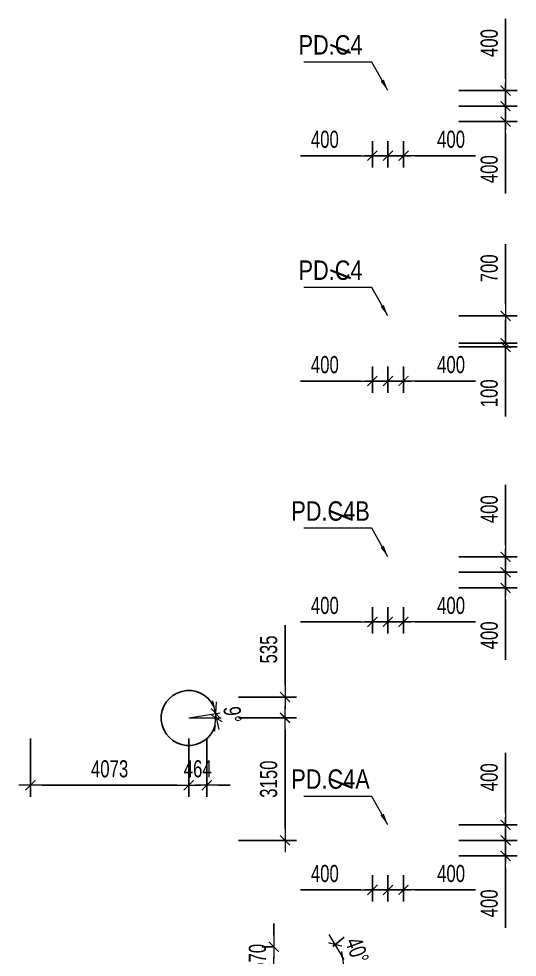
# Model space of a CAD drawing. Header units: millimetres. Extents: x -259680 to 286077, y 2206 to 90611.
# Drawn here: x -300 to 12527, y 22491 to 46649 of the extents above; entities that cross this region are included whole.
import ezdxf
from ezdxf.enums import TextEntityAlignment as Align

# ---------------------------------------------------------------- set-up
doc = ezdxf.new("R2010")
doc.units = ezdxf.units.MM
doc.layers.get('Defpoints').update_dxf_attribs({"color": 151, "lineweight": 9})
for name, color, linetype, lineweight in [('$0$C1', 20, 'Continuous', 35), ('$1$NDC_S_ANNO', 7, 'Continuous', 20), ('$1$NDC_S_DIM', 1, 'Continuous', 15), ('NDC_S_DIM', 1, 'Continuous', 15)]:
    doc.layers.add(name, color=color, linetype=linetype, lineweight=lineweight)
doc.styles.add('$1$NDC_DIM', font='', dxfattribs={"width": 0.75})
doc.styles.add('$2$ARIAL', font='arial.ttf', dxfattribs={"width": 0.8})
doc.styles.add('NDC_DIM', font='', dxfattribs={"width": 0.75})
doc.styles.get('$1$NDC_DIM').set_extended_font_data('Dotum')
doc.styles.get('NDC_DIM').set_extended_font_data('Dotum')
doc.dimstyles.new('$0$NDC_dim_150', dxfattribs={"dimscale": 150, "dimtxt": 2.2, "dimasz": 1.5, "dimexe": 1.5, "dimexo": 2.5, "dimgap": 1, "dimtad": 1, "dimdec": 0, "dimzin": 0, "dimdsep": 46, "dimtxsty": '$1$NDC_DIM', "dimblk": '$1$DIMMARK', "dimcen": 0.09, "dimdle": 1.2, "dimclrd": 1, "dimclre": 1, "dimclrt": 3, "dimadec": 0, "dimazin": 0, "dimtfac": 1, "dimtdec": 0, "dimtix": 1, "dimtofl": 0, "dimtmove": 0, "dimatfit": 3, "dimfxl": 0, "dimtolj": 1, "dimtzin": 0, "dimarcsym": 0})
doc.dimstyles.new('$1$NDC_dim_iso', dxfattribs={"dimtxt": 2.2, "dimasz": 1, "dimexe": 1.5, "dimexo": 2.5, "dimgap": 1, "dimtad": 1, "dimdec": 0, "dimzin": 0, "dimdsep": 46, "dimtxsty": '$1$NDC_DIM', "dimblk": '$1$DIMMARK', "dimcen": 0.09, "dimdle": 1.2, "dimclrd": 1, "dimclre": 1, "dimclrt": 3, "dimadec": 0, "dimazin": 0, "dimtfac": 1, "dimtdec": 0, "dimtix": 1, "dimtofl": 0, "dimtmove": 0, "dimatfit": 3, "dimfxl": 0, "dimtolj": 1, "dimtzin": 0, "dimarcsym": 0})
doc.dimstyles.new('NDC_dim_200', dxfattribs={"dimscale": 200, "dimtxt": 2.2, "dimasz": 1.5, "dimexe": 1.5, "dimexo": 2.5, "dimgap": 1, "dimtad": 1, "dimdec": 0, "dimzin": 0, "dimdsep": 46, "dimtxsty": 'NDC_DIM', "dimblk": 'DIMMARK', "dimcen": 0.09, "dimdle": 1.2, "dimclrd": 1, "dimclre": 1, "dimclrt": 3, "dimadec": 0, "dimazin": 0, "dimtfac": 1, "dimtdec": 0, "dimtix": 1, "dimtofl": 0, "dimtmove": 0, "dimatfit": 3, "dimfxl": 0, "dimtolj": 1, "dimtzin": 0, "dimarcsym": 0})

# ---------------------------------------------------------------- blocks, each defined once
blk = doc.blocks.new('$1$DIMMARK')
at = {"layer": '$1$NDC_S_DIM', "color": 1}
blk.add_line((-1.5, 0), (1, 0), dxfattribs=at)
at = {"layer": '$1$NDC_S_DIM', "color": 2, "const_width": 0.1}
blk.add_lwpolyline([(-0.424, -0.424), (0.424, 0.424)], dxfattribs=at)
blk = doc.blocks.new('DIMMARK')
at = {"layer": 'NDC_S_DIM', "color": 1}
blk.add_line((-1.5, 0), (1, 0), dxfattribs=at)
at = {"layer": 'NDC_S_DIM', "color": 2, "const_width": 0.1}
blk.add_lwpolyline([(-0.424, -0.424), (0.424, 0.424)], dxfattribs=at)
blk = doc.blocks.new('*D1329')
at = {"layer": 'Defpoints', "color": 0, "ltscale": 100, "transparency": 16777216}
for p in [(9200, 44000), (9600, 44000), (9600, 43124)]:
    blk.add_point(p, dxfattribs=at)
at = {"layer": 'NDC_S_DIM', "color": 1, "lineweight": -2, "ltscale": 100, "transparency": 16777216}
for p, q in [((9200, 43500), (9200, 42824)), ((9600, 43500), (9600, 42824)), ((8900, 43124), (8600, 43124)), ((9900, 43124), (11449, 43124))]:
    blk.add_line(p, q, dxfattribs=at)
at = {"layer": 'NDC_S_DIM', "color": 1, "lineweight": -2, "ltscale": 100, "transparency": 16777216, "xscale": 300, "yscale": 300, "zscale": 300}
blk.add_blockref('DIMMARK', (9200, 43124), dxfattribs=at)
at = {"layer": 'NDC_S_DIM', "color": 1, "lineweight": -2, "ltscale": 100, "transparency": 16777216, "xscale": 300, "yscale": 300, "zscale": 300, "rotation": 180}
blk.add_blockref('DIMMARK', (9600, 43124), dxfattribs=at)
at = {"layer": 'NDC_S_DIM', "color": 3, "ltscale": 100, "transparency": 16777216, "insert": (10824, 43544), "char_height": 440, "attachment_point": 5, "style": 'NDC_DIM'}
blk.add_mtext('\\A1;400', dxfattribs=at)
blk = doc.blocks.new('*D1330')
at = {"layer": 'Defpoints', "color": 0, "ltscale": 100, "transparency": 16777216}
for p in [(8800, 44000), (9200, 44000), (9200, 43124)]:
    blk.add_point(p, dxfattribs=at)
at = {"layer": 'NDC_S_DIM', "color": 1, "lineweight": -2, "ltscale": 100, "transparency": 16777216}
for p, q in [((8800, 43500), (8800, 42824)), ((9200, 43500), (9200, 42824)), ((8500, 43124), (6951, 43124)), ((9500, 43124), (9800, 43124))]:
    blk.add_line(p, q, dxfattribs=at)
at = {"layer": 'NDC_S_DIM', "color": 1, "lineweight": -2, "ltscale": 100, "transparency": 16777216, "xscale": 300, "yscale": 300, "zscale": 300}
blk.add_blockref('DIMMARK', (8800, 43124), dxfattribs=at)
at = {"layer": 'NDC_S_DIM', "color": 1, "lineweight": -2, "ltscale": 100, "transparency": 16777216, "xscale": 300, "yscale": 300, "zscale": 300, "rotation": 180}
blk.add_blockref('DIMMARK', (9200, 43124), dxfattribs=at)
at = {"layer": 'NDC_S_DIM', "color": 3, "ltscale": 100, "transparency": 16777216, "insert": (7576, 43544), "char_height": 440, "attachment_point": 5, "style": 'NDC_DIM'}
blk.add_mtext('\\A1;400', dxfattribs=at)
blk = doc.blocks.new('*D1331')
at = {"layer": 'Defpoints', "color": 0, "ltscale": 100, "transparency": 16777216}
for p in [(9600, 44800), (12227, 44800), (9600, 44400)]:
    blk.add_point(p, dxfattribs=at)
at = {"layer": 'NDC_S_DIM', "color": 1, "lineweight": -2, "ltscale": 100, "transparency": 16777216}
for p, q in [((12227, 45100), (12227, 46649)), ((11027, 44800), (12527, 44800)), ((11027, 44400), (12527, 44400)), ((12227, 44100), (12227, 43800))]:
    blk.add_line(p, q, dxfattribs=at)
at = {"layer": 'NDC_S_DIM', "color": 1, "lineweight": -2, "ltscale": 100, "transparency": 16777216, "xscale": 300, "yscale": 300, "zscale": 300}
for p, rotation in [((12227, 44800), 270), ((12227, 44400), 90)]:
    blk.add_blockref('DIMMARK', p, dxfattribs=dict(at, rotation=rotation))
at = {"layer": 'NDC_S_DIM', "color": 3, "ltscale": 100, "transparency": 16777216, "insert": (11807, 46024), "char_height": 440, "attachment_point": 5, "rotation": 90, "style": 'NDC_DIM'}
blk.add_mtext('\\A1;400', dxfattribs=at)
blk = doc.blocks.new('*D1332')
at = {"layer": 'Defpoints', "color": 0, "ltscale": 100, "transparency": 16777216}
for p in [(9600, 44400), (12227, 44400), (9600, 44000)]:
    blk.add_point(p, dxfattribs=at)
at = {"layer": 'NDC_S_DIM', "color": 1, "lineweight": -2, "ltscale": 100, "transparency": 16777216}
for p, q in [((12227, 44700), (12227, 45000)), ((11027, 44400), (12527, 44400)), ((11027, 44000), (12527, 44000)), ((12227, 43700), (12227, 42151))]:
    blk.add_line(p, q, dxfattribs=at)
at = {"layer": 'NDC_S_DIM', "color": 1, "lineweight": -2, "ltscale": 100, "transparency": 16777216, "xscale": 300, "yscale": 300, "zscale": 300}
for p, rotation in [((12227, 44400), 270), ((12227, 44000), 90)]:
    blk.add_blockref('DIMMARK', p, dxfattribs=dict(at, rotation=rotation))
at = {"layer": 'NDC_S_DIM', "color": 3, "ltscale": 100, "transparency": 16777216, "insert": (11807, 42776), "char_height": 440, "attachment_point": 5, "rotation": 90, "style": 'NDC_DIM'}
blk.add_mtext('\\A1;400', dxfattribs=at)
blk = doc.blocks.new('*D1166')
at = {"layer": 'Defpoints', "color": 0, "ltscale": 100, "transparency": 16777216}
for p in [(9200, 38200), (9600, 38200), (9600, 37324)]:
    blk.add_point(p, dxfattribs=at)
at = {"layer": 'NDC_S_DIM', "color": 1, "lineweight": -2, "ltscale": 100, "transparency": 16777216}
for p, q in [((9200, 37700), (9200, 37024)), ((9600, 37700), (9600, 37024)), ((8900, 37324), (8600, 37324)), ((9900, 37324), (11449, 37324))]:
    blk.add_line(p, q, dxfattribs=at)
at = {"layer": 'NDC_S_DIM', "color": 1, "lineweight": -2, "ltscale": 100, "transparency": 16777216, "xscale": 300, "yscale": 300, "zscale": 300}
blk.add_blockref('DIMMARK', (9200, 37324), dxfattribs=at)
at = {"layer": 'NDC_S_DIM', "color": 1, "lineweight": -2, "ltscale": 100, "transparency": 16777216, "xscale": 300, "yscale": 300, "zscale": 300, "rotation": 180}
blk.add_blockref('DIMMARK', (9600, 37324), dxfattribs=at)
at = {"layer": 'NDC_S_DIM', "color": 3, "ltscale": 100, "transparency": 16777216, "insert": (10824, 37744), "char_height": 440, "attachment_point": 5, "style": 'NDC_DIM'}
blk.add_mtext('\\A1;400', dxfattribs=at)
blk = doc.blocks.new('*D1167')
at = {"layer": 'Defpoints', "color": 0, "ltscale": 100, "transparency": 16777216}
for p in [(8800, 38200), (9200, 38200), (9200, 37324)]:
    blk.add_point(p, dxfattribs=at)
at = {"layer": 'NDC_S_DIM', "color": 1, "lineweight": -2, "ltscale": 100, "transparency": 16777216}
for p, q in [((8800, 37700), (8800, 37024)), ((9200, 37700), (9200, 37024)), ((8500, 37324), (6951, 37324)), ((9500, 37324), (9800, 37324))]:
    blk.add_line(p, q, dxfattribs=at)
at = {"layer": 'NDC_S_DIM', "color": 1, "lineweight": -2, "ltscale": 100, "transparency": 16777216, "xscale": 300, "yscale": 300, "zscale": 300}
blk.add_blockref('DIMMARK', (8800, 37324), dxfattribs=at)
at = {"layer": 'NDC_S_DIM', "color": 1, "lineweight": -2, "ltscale": 100, "transparency": 16777216, "xscale": 300, "yscale": 300, "zscale": 300, "rotation": 180}
blk.add_blockref('DIMMARK', (9200, 37324), dxfattribs=at)
at = {"layer": 'NDC_S_DIM', "color": 3, "ltscale": 100, "transparency": 16777216, "insert": (7576, 37744), "char_height": 440, "attachment_point": 5, "style": 'NDC_DIM'}
blk.add_mtext('\\A1;400', dxfattribs=at)
blk = doc.blocks.new('*D1168')
at = {"layer": 'Defpoints', "color": 0, "ltscale": 100, "transparency": 16777216}
for p in [(9600, 39000), (12227, 39000), (9600, 38300)]:
    blk.add_point(p, dxfattribs=at)
at = {"layer": 'NDC_S_DIM', "color": 1, "lineweight": -2, "ltscale": 100, "transparency": 16777216}
for p, q in [((12227, 39300), (12227, 40849)), ((11027, 39000), (12527, 39000)), ((11027, 38300), (12527, 38300)), ((12227, 38000), (12227, 37700))]:
    blk.add_line(p, q, dxfattribs=at)
at = {"layer": 'NDC_S_DIM', "color": 1, "lineweight": -2, "ltscale": 100, "transparency": 16777216, "xscale": 300, "yscale": 300, "zscale": 300}
for p, rotation in [((12227, 39000), 270), ((12227, 38300), 90)]:
    blk.add_blockref('DIMMARK', p, dxfattribs=dict(at, rotation=rotation))
at = {"layer": 'NDC_S_DIM', "color": 3, "ltscale": 100, "transparency": 16777216, "insert": (11807, 40224), "char_height": 440, "attachment_point": 5, "rotation": 90, "style": 'NDC_DIM'}
blk.add_mtext('\\A1;700', dxfattribs=at)
blk = doc.blocks.new('*D1169')
at = {"layer": 'Defpoints', "color": 0, "ltscale": 100, "transparency": 16777216}
for p in [(9600, 38300), (9600, 38200), (12227, 38300)]:
    blk.add_point(p, dxfattribs=at)
at = {"layer": 'NDC_S_DIM', "color": 1, "lineweight": -2, "ltscale": 100, "transparency": 16777216}
for p, q in [((12227, 38600), (12227, 38900)), ((11027, 38300), (12527, 38300)), ((11027, 38200), (12527, 38200)), ((12227, 37900), (12227, 36414))]:
    blk.add_line(p, q, dxfattribs=at)
at = {"layer": 'NDC_S_DIM', "color": 1, "lineweight": -2, "ltscale": 100, "transparency": 16777216, "xscale": 300, "yscale": 300, "zscale": 300}
for p, rotation in [((12227, 38300), 270), ((12227, 38200), 90)]:
    blk.add_blockref('DIMMARK', p, dxfattribs=dict(at, rotation=rotation))
at = {"layer": 'NDC_S_DIM', "color": 3, "ltscale": 100, "transparency": 16777216, "insert": (11807, 37007), "char_height": 440, "attachment_point": 5, "rotation": 90, "style": 'NDC_DIM'}
blk.add_mtext('\\A1;100', dxfattribs=at)
blk = doc.blocks.new('*D1176')
at = {"layer": 'Defpoints', "color": 0, "ltscale": 100, "transparency": 16777216}
for p in [(9200, 32000), (9600, 32000), (9600, 31124)]:
    blk.add_point(p, dxfattribs=at)
at = {"layer": 'NDC_S_DIM', "color": 1, "lineweight": -2, "ltscale": 100, "transparency": 16777216}
for p, q in [((9200, 31500), (9200, 30824)), ((9600, 31500), (9600, 30824)), ((8900, 31124), (8600, 31124)), ((9900, 31124), (11449, 31124))]:
    blk.add_line(p, q, dxfattribs=at)
at = {"layer": 'NDC_S_DIM', "color": 1, "lineweight": -2, "ltscale": 100, "transparency": 16777216, "xscale": 300, "yscale": 300, "zscale": 300}
blk.add_blockref('DIMMARK', (9200, 31124), dxfattribs=at)
at = {"layer": 'NDC_S_DIM', "color": 1, "lineweight": -2, "ltscale": 100, "transparency": 16777216, "xscale": 300, "yscale": 300, "zscale": 300, "rotation": 180}
blk.add_blockref('DIMMARK', (9600, 31124), dxfattribs=at)
at = {"layer": 'NDC_S_DIM', "color": 3, "ltscale": 100, "transparency": 16777216, "insert": (10824, 31544), "char_height": 440, "attachment_point": 5, "style": 'NDC_DIM'}
blk.add_mtext('\\A1;400', dxfattribs=at)
blk = doc.blocks.new('*D1177')
at = {"layer": 'Defpoints', "color": 0, "ltscale": 100, "transparency": 16777216}
for p in [(8800, 32000), (9200, 32000), (9200, 31124)]:
    blk.add_point(p, dxfattribs=at)
at = {"layer": 'NDC_S_DIM', "color": 1, "lineweight": -2, "ltscale": 100, "transparency": 16777216}
for p, q in [((8800, 31500), (8800, 30824)), ((9200, 31500), (9200, 30824)), ((8500, 31124), (6951, 31124)), ((9500, 31124), (9800, 31124))]:
    blk.add_line(p, q, dxfattribs=at)
at = {"layer": 'NDC_S_DIM', "color": 1, "lineweight": -2, "ltscale": 100, "transparency": 16777216, "xscale": 300, "yscale": 300, "zscale": 300}
blk.add_blockref('DIMMARK', (8800, 31124), dxfattribs=at)
at = {"layer": 'NDC_S_DIM', "color": 1, "lineweight": -2, "ltscale": 100, "transparency": 16777216, "xscale": 300, "yscale": 300, "zscale": 300, "rotation": 180}
blk.add_blockref('DIMMARK', (9200, 31124), dxfattribs=at)
at = {"layer": 'NDC_S_DIM', "color": 3, "ltscale": 100, "transparency": 16777216, "insert": (7576, 31544), "char_height": 440, "attachment_point": 5, "style": 'NDC_DIM'}
blk.add_mtext('\\A1;400', dxfattribs=at)
blk = doc.blocks.new('*D1178')
at = {"layer": 'Defpoints', "color": 0, "ltscale": 100, "transparency": 16777216}
for p in [(9600, 32800), (12227, 32800), (9600, 32400)]:
    blk.add_point(p, dxfattribs=at)
at = {"layer": 'NDC_S_DIM', "color": 1, "lineweight": -2, "ltscale": 100, "transparency": 16777216}
for p, q in [((12227, 33100), (12227, 34649)), ((11027, 32800), (12527, 32800)), ((11027, 32400), (12527, 32400)), ((12227, 32100), (12227, 31800))]:
    blk.add_line(p, q, dxfattribs=at)
at = {"layer": 'NDC_S_DIM', "color": 1, "lineweight": -2, "ltscale": 100, "transparency": 16777216, "xscale": 300, "yscale": 300, "zscale": 300}
for p, rotation in [((12227, 32800), 270), ((12227, 32400), 90)]:
    blk.add_blockref('DIMMARK', p, dxfattribs=dict(at, rotation=rotation))
at = {"layer": 'NDC_S_DIM', "color": 3, "ltscale": 100, "transparency": 16777216, "insert": (11807, 34024), "char_height": 440, "attachment_point": 5, "rotation": 90, "style": 'NDC_DIM'}
blk.add_mtext('\\A1;400', dxfattribs=at)
blk = doc.blocks.new('*D1179')
at = {"layer": 'Defpoints', "color": 0, "ltscale": 100, "transparency": 16777216}
for p in [(9600, 32400), (12227, 32400), (9600, 32000)]:
    blk.add_point(p, dxfattribs=at)
at = {"layer": 'NDC_S_DIM', "color": 1, "lineweight": -2, "ltscale": 100, "transparency": 16777216}
for p, q in [((12227, 32700), (12227, 33000)), ((11027, 32400), (12527, 32400)), ((11027, 32000), (12527, 32000)), ((12227, 31700), (12227, 30151))]:
    blk.add_line(p, q, dxfattribs=at)
at = {"layer": 'NDC_S_DIM', "color": 1, "lineweight": -2, "ltscale": 100, "transparency": 16777216, "xscale": 300, "yscale": 300, "zscale": 300}
for p, rotation in [((12227, 32400), 270), ((12227, 32000), 90)]:
    blk.add_blockref('DIMMARK', p, dxfattribs=dict(at, rotation=rotation))
at = {"layer": 'NDC_S_DIM', "color": 3, "ltscale": 100, "transparency": 16777216, "insert": (11807, 30776), "char_height": 440, "attachment_point": 5, "rotation": 90, "style": 'NDC_DIM'}
blk.add_mtext('\\A1;400', dxfattribs=at)
blk = doc.blocks.new('*D2108')
at = {"layer": 'Defpoints', "color": 0, "ltscale": 100, "transparency": 16777216}
for p in [(9200, 25100), (9600, 25100), (9600, 24224)]:
    blk.add_point(p, dxfattribs=at)
at = {"layer": 'NDC_S_DIM', "color": 1, "lineweight": -2, "ltscale": 100, "transparency": 16777216}
for p, q in [((9200, 24600), (9200, 23924)), ((9600, 24600), (9600, 23924)), ((8900, 24224), (8600, 24224)), ((9900, 24224), (11449, 24224))]:
    blk.add_line(p, q, dxfattribs=at)
at = {"layer": 'NDC_S_DIM', "color": 1, "lineweight": -2, "ltscale": 100, "transparency": 16777216, "xscale": 300, "yscale": 300, "zscale": 300}
blk.add_blockref('DIMMARK', (9200, 24224), dxfattribs=at)
at = {"layer": 'NDC_S_DIM', "color": 1, "lineweight": -2, "ltscale": 100, "transparency": 16777216, "xscale": 300, "yscale": 300, "zscale": 300, "rotation": 180}
blk.add_blockref('DIMMARK', (9600, 24224), dxfattribs=at)
at = {"layer": 'NDC_S_DIM', "color": 3, "ltscale": 100, "transparency": 16777216, "insert": (10824, 24644), "char_height": 440, "attachment_point": 5, "style": 'NDC_DIM'}
blk.add_mtext('\\A1;400', dxfattribs=at)
blk = doc.blocks.new('*D2109')
at = {"layer": 'Defpoints', "color": 0, "ltscale": 100, "transparency": 16777216}
for p in [(8800, 25100), (9200, 25100), (9200, 24224)]:
    blk.add_point(p, dxfattribs=at)
at = {"layer": 'NDC_S_DIM', "color": 1, "lineweight": -2, "ltscale": 100, "transparency": 16777216}
for p, q in [((8800, 24600), (8800, 23924)), ((9200, 24600), (9200, 23924)), ((8500, 24224), (6951, 24224)), ((9500, 24224), (9800, 24224))]:
    blk.add_line(p, q, dxfattribs=at)
at = {"layer": 'NDC_S_DIM', "color": 1, "lineweight": -2, "ltscale": 100, "transparency": 16777216, "xscale": 300, "yscale": 300, "zscale": 300}
blk.add_blockref('DIMMARK', (8800, 24224), dxfattribs=at)
at = {"layer": 'NDC_S_DIM', "color": 1, "lineweight": -2, "ltscale": 100, "transparency": 16777216, "xscale": 300, "yscale": 300, "zscale": 300, "rotation": 180}
blk.add_blockref('DIMMARK', (9200, 24224), dxfattribs=at)
at = {"layer": 'NDC_S_DIM', "color": 3, "ltscale": 100, "transparency": 16777216, "insert": (7576, 24644), "char_height": 440, "attachment_point": 5, "style": 'NDC_DIM'}
blk.add_mtext('\\A1;400', dxfattribs=at)
blk = doc.blocks.new('*D2110')
at = {"layer": 'Defpoints', "color": 0, "ltscale": 100, "transparency": 16777216}
for p in [(9600, 25900), (12227, 25900), (9600, 25500)]:
    blk.add_point(p, dxfattribs=at)
at = {"layer": 'NDC_S_DIM', "color": 1, "lineweight": -2, "ltscale": 100, "transparency": 16777216}
for p, q in [((12227, 26200), (12227, 27749)), ((11027, 25900), (12527, 25900)), ((11027, 25500), (12527, 25500)), ((12227, 25200), (12227, 24900))]:
    blk.add_line(p, q, dxfattribs=at)
at = {"layer": 'NDC_S_DIM', "color": 1, "lineweight": -2, "ltscale": 100, "transparency": 16777216, "xscale": 300, "yscale": 300, "zscale": 300}
for p, rotation in [((12227, 25900), 270), ((12227, 25500), 90)]:
    blk.add_blockref('DIMMARK', p, dxfattribs=dict(at, rotation=rotation))
at = {"layer": 'NDC_S_DIM', "color": 3, "ltscale": 100, "transparency": 16777216, "insert": (11807, 27124), "char_height": 440, "attachment_point": 5, "rotation": 90, "style": 'NDC_DIM'}
blk.add_mtext('\\A1;400', dxfattribs=at)
blk = doc.blocks.new('*D2111')
at = {"layer": 'Defpoints', "color": 0, "ltscale": 100, "transparency": 16777216}
for p in [(9600, 25500), (12227, 25500), (9600, 25100)]:
    blk.add_point(p, dxfattribs=at)
at = {"layer": 'NDC_S_DIM', "color": 1, "lineweight": -2, "ltscale": 100, "transparency": 16777216}
for p, q in [((12227, 25800), (12227, 26100)), ((11027, 25500), (12527, 25500)), ((11027, 25100), (12527, 25100)), ((12227, 24800), (12227, 23251))]:
    blk.add_line(p, q, dxfattribs=at)
at = {"layer": 'NDC_S_DIM', "color": 1, "lineweight": -2, "ltscale": 100, "transparency": 16777216, "xscale": 300, "yscale": 300, "zscale": 300}
for p, rotation in [((12227, 25500), 270), ((12227, 25100), 90)]:
    blk.add_blockref('DIMMARK', p, dxfattribs=dict(at, rotation=rotation))
at = {"layer": 'NDC_S_DIM', "color": 3, "ltscale": 100, "transparency": 16777216, "insert": (11807, 23876), "char_height": 440, "attachment_point": 5, "rotation": 90, "style": 'NDC_DIM'}
blk.add_mtext('\\A1;400', dxfattribs=at)
blk = doc.blocks.new('*D2117')
at = {"layer": 'Defpoints', "color": 0, "ltscale": 100, "transparency": 16777216}
for p in [(6263, 22760), (6615, 22760), (6615, 22190)]:
    blk.add_point(p, dxfattribs=at)
at = {"layer": 'NDC_S_DIM', "color": 1, "lineweight": -2, "ltscale": 100, "transparency": 16777216}
for p, q in [((6263, 23060), (6263, 23360)), ((6263, 22760), (5963, 22760)), ((6263, 22190), (5963, 22190)), ((6263, 21890), (6263, 21590))]:
    blk.add_line(p, q, dxfattribs=at)
at = {"layer": 'NDC_S_DIM', "color": 1, "lineweight": -2, "ltscale": 100, "transparency": 16777216, "xscale": 300, "yscale": 300, "zscale": 300}
for p, rotation in [((6263, 22760), 270), ((6263, 22190), 90)]:
    blk.add_blockref('DIMMARK', p, dxfattribs=dict(at, rotation=rotation))
at = {"layer": 'NDC_S_DIM', "color": 3, "ltscale": 100, "transparency": 16777216, "insert": (5843, 22475), "char_height": 440, "attachment_point": 5, "rotation": 90, "style": 'NDC_DIM'}
blk.add_mtext('\\A1;570', dxfattribs=at)
blk = doc.blocks.new('*D2120')
at = {"layer": 'Defpoints', "color": 0, "ltscale": 100, "transparency": 16777216}
for p in [(7393, 22448), (8043, 22415), (7082, 22190), (7082, 22190), (7626, 22190)]:
    blk.add_point(p, dxfattribs=at)
at = {"layer": 'NDC_S_DIM', "color": 1, "lineweight": -2, "ltscale": 100, "transparency": 16777216}
for p, q in [((7778, 22767), (8073, 23011)), ((8369, 22190), (8069, 22190))]:
    blk.add_line(p, q, dxfattribs=at)
blk.add_arc((7082, 22190), 988, 17.4701, 22.1913, dxfattribs=at)
at = {"layer": 'NDC_S_DIM', "color": 1, "lineweight": -2, "ltscale": 100, "transparency": 16777216, "xscale": 300, "yscale": 300, "zscale": 300}
for p, rotation in [((7842, 22820), 120.9263945453973), ((8069, 22190), 278.7350481794191)]:
    blk.add_blockref('DIMMARK', p, dxfattribs=dict(at, rotation=rotation))
at = {"layer": 'NDC_S_DIM', "color": 3, "ltscale": 100, "transparency": 16777216, "insert": (8406, 22667), "char_height": 440, "attachment_point": 5, "rotation": 289.8307, "style": 'NDC_DIM'}
blk.add_mtext('\\A1;40°', dxfattribs=at)
blk = doc.blocks.new('*D2126')
at = {"layer": 'Defpoints', "color": 0, "ltscale": 100, "transparency": 16777216}
for p in [(0, 28650), (4073, 28650), (4073, 26919)]:
    blk.add_point(p, dxfattribs=at)
at = {"layer": 'NDC_S_DIM', "color": 1, "lineweight": -2, "ltscale": 100, "transparency": 16777216}
for p, q in [((0, 28119), (0, 26619)), ((4073, 28119), (4073, 26619)), ((300, 26919), (3773, 26919))]:
    blk.add_line(p, q, dxfattribs=at)
at = {"layer": 'NDC_S_DIM', "color": 1, "lineweight": -2, "ltscale": 100, "transparency": 16777216, "xscale": 300, "yscale": 300, "zscale": 300, "rotation": 180}
blk.add_blockref('DIMMARK', (0, 26919), dxfattribs=at)
at = {"layer": 'NDC_S_DIM', "color": 1, "lineweight": -2, "ltscale": 100, "transparency": 16777216, "xscale": 300, "yscale": 300, "zscale": 300}
blk.add_blockref('DIMMARK', (4073, 26919), dxfattribs=at)
at = {"layer": 'NDC_S_DIM', "color": 3, "ltscale": 100, "transparency": 16777216, "insert": (2037, 27339), "char_height": 440, "attachment_point": 5, "style": 'NDC_DIM'}
blk.add_mtext('\\A1;4073', dxfattribs=at)
blk = doc.blocks.new('*D2127')
at = {"layer": 'Defpoints', "color": 0, "ltscale": 100, "transparency": 16777216}
for p in [(4072, 28650), (4536, 28650), (4536, 26919)]:
    blk.add_point(p, dxfattribs=at)
at = {"layer": 'NDC_S_DIM', "color": 1, "lineweight": -2, "ltscale": 100, "transparency": 16777216}
for p, q in [((4072, 28119), (4072, 26619)), ((4536, 28119), (4536, 26619)), ((3772, 26919), (3472, 26919)), ((4836, 26919), (5136, 26919))]:
    blk.add_line(p, q, dxfattribs=at)
at = {"layer": 'NDC_S_DIM', "color": 1, "lineweight": -2, "ltscale": 100, "transparency": 16777216, "xscale": 300, "yscale": 300, "zscale": 300}
blk.add_blockref('DIMMARK', (4072, 26919), dxfattribs=at)
at = {"layer": 'NDC_S_DIM', "color": 1, "lineweight": -2, "ltscale": 100, "transparency": 16777216, "xscale": 300, "yscale": 300, "zscale": 300, "rotation": 180}
blk.add_blockref('DIMMARK', (4536, 26919), dxfattribs=at)
at = {"layer": 'NDC_S_DIM', "color": 3, "ltscale": 100, "transparency": 16777216, "insert": (4304, 27339), "char_height": 440, "attachment_point": 5, "style": 'NDC_DIM'}
blk.add_mtext('\\A1;464', dxfattribs=at)
blk = doc.blocks.new('*D2130')
at = {"layer": 'Defpoints', "color": 0, "ltscale": 100, "transparency": 16777216}
for p in [(4781, 28650), (4781, 25500), (6551, 25500)]:
    blk.add_point(p, dxfattribs=at)
at = {"layer": 'NDC_S_DIM', "color": 1, "lineweight": -2, "ltscale": 100, "transparency": 16777216}
for p, q in [((5351, 28650), (6851, 28650)), ((6551, 28350), (6551, 25800)), ((5351, 25500), (6851, 25500))]:
    blk.add_line(p, q, dxfattribs=at)
at = {"layer": 'NDC_S_DIM', "color": 1, "lineweight": -2, "ltscale": 100, "transparency": 16777216, "xscale": 300, "yscale": 300, "zscale": 300}
for p, rotation in [((6551, 28650), 90), ((6551, 25500), 270)]:
    blk.add_blockref('DIMMARK', p, dxfattribs=dict(at, rotation=rotation))
at = {"layer": 'NDC_S_DIM', "color": 3, "ltscale": 100, "transparency": 16777216, "insert": (6131, 27075), "char_height": 440, "attachment_point": 5, "rotation": 90, "style": 'NDC_DIM'}
blk.add_mtext('\\A1;3150', dxfattribs=at)
blk = doc.blocks.new('*D2131')
at = {"layer": 'Defpoints', "color": 0, "ltscale": 100, "transparency": 16777216}
for p in [(4781, 29189), (6551, 29189), (4781, 28654)]:
    blk.add_point(p, dxfattribs=at)
at = {"layer": 'NDC_S_DIM', "color": 1, "lineweight": -2, "ltscale": 100, "transparency": 16777216}
for p, q in [((6551, 29489), (6551, 31038)), ((5351, 29189), (6851, 29189)), ((5351, 28654), (6851, 28654)), ((6551, 28354), (6551, 28054))]:
    blk.add_line(p, q, dxfattribs=at)
at = {"layer": 'NDC_S_DIM', "color": 1, "lineweight": -2, "ltscale": 100, "transparency": 16777216, "xscale": 300, "yscale": 300, "zscale": 300}
for p, rotation in [((6551, 29189), 270), ((6551, 28654), 90)]:
    blk.add_blockref('DIMMARK', p, dxfattribs=dict(at, rotation=rotation))
at = {"layer": 'NDC_S_DIM', "color": 3, "ltscale": 100, "transparency": 16777216, "insert": (6131, 30413), "char_height": 440, "attachment_point": 5, "rotation": 90, "style": 'NDC_DIM'}
blk.add_mtext('\\A1;535', dxfattribs=at)
blk = doc.blocks.new('*D2133')
at = {"layer": 'Defpoints', "color": 0, "ltscale": 100, "transparency": 16777216}
for p in [(4879, 28782), (4073, 28650), (4073, 28650), (4780, 28688), (4911, 28650)]:
    blk.add_point(p, dxfattribs=at)
at = {"layer": 'NDC_S_DIM', "color": 1, "lineweight": -2, "ltscale": 100, "transparency": 16777216}
blk.add_arc((4073, 28650), 708, 24.4596, 344.8426, dxfattribs=at)
at = {"layer": 'NDC_S_DIM', "color": 1, "lineweight": -2, "ltscale": 100, "transparency": 16777216, "xscale": 300, "yscale": 300, "zscale": 300}
for p, rotation in [((4781, 28650), 282.229805530965), ((4772, 28764), 87.07237699663398)]:
    blk.add_blockref('DIMMARK', p, dxfattribs=dict(at, rotation=rotation))
at = {"layer": 'NDC_S_DIM', "color": 3, "ltscale": 100, "transparency": 16777216, "insert": (5197, 28741), "char_height": 440, "attachment_point": 5, "rotation": 274.6511, "style": 'NDC_DIM'}
blk.add_mtext('\\A1;9°', dxfattribs=at)
blk = doc.blocks.new('*U212')
at = {"layer": '$1$NDC_S_ANNO', "ltscale": 0.8, "style": '$2$ARIAL', "width": 0.8, "flags": 1}
blk.add_attdef('CHU_THICH', text='', height=2.5, dxfattribs=at).set_placement((0, 0), align=Align.MIDDLE_CENTER)
at = {"layer": '$1$NDC_S_ANNO', "ltscale": 0.8, "style": '$2$ARIAL', "width": 0.8}
blk.add_attdef('TEN', text='', height=2.5, dxfattribs=at).set_placement((-2.58, 1.03), align=Align.MIDDLE_CENTER)
at = {"layer": 'Defpoints'}
blk.add_leader([(0, 0), (-2.58, 1.03)], dimstyle='$1$NDC_dim_iso', override={"dimgap": 0.625, "dimtad": 0}, dxfattribs=at)
blk = doc.blocks.new('$0$co t check')
at = {"layer": '$0$C1', "xscale": 200, "yscale": 200, "zscale": 200}
for p, values in [((6198, 45771), {'TEN': 'PD.C4'}), ((6198, 39971), {'TEN': 'PD.C4'}), ((6198, 33771), {'TEN': 'PD.C4B'}), ((6198, 26871), {'TEN': 'PD.C4A'})]:
    blk.add_blockref('*U212', p, dxfattribs=at).add_auto_attribs(values)
at = {"layer": '$0$C1'}
for points in [[(7159, 44800), (6742, 45532), (4993, 45532)], [(7159, 39000), (6742, 39732), (4993, 39732)], [(7159, 32800), (6742, 33532), (4993, 33532)], [(7159, 25900), (6742, 26632), (4993, 26632)]]:
    blk.add_leader(points, dimstyle='$0$NDC_dim_150', override={"dimasz": 2, "dimgap": 1, "dimtad": 0}, dxfattribs=at)

msp = doc.modelspace()

# ---------------------------------------------------------------- linework, layer by layer
at = {"layer": 'NDC_S_DIM', "ltscale": 100}
for q in [(4879, 28782), (4911.5, 28650)]:
    msp.add_line((4073.1, 28650), q, dxfattribs=at)

# ---------------------------------------------------------------- block references
at = {"layer": '$1$NDC_S_DIM'}
msp.add_blockref('$0$co t check', (2040.6, 0), dxfattribs=at)

# ---------------------------------------------------------------- dimensions: what is measured, and where the dimension line sits
at = {"layer": 'NDC_S_DIM', "ltscale": 100}
for base, p1, p2, picture, middle in [((12226.7, 44800), (9600, 44400), (9600, 44800), '*D1331', (12226.7, 46024.3)), ((12226.7, 44400), (9600, 44000), (9600, 44400), '*D1332', (12226.7, 42775.7)), ((12226.7, 39000), (9600, 38300), (9600, 39000), '*D1168', (12226.7, 40224.3)), ((12226.7, 38300), (9600, 38200), (9600, 38300), '*D1169', (12226.7, 37007.1)), ((12226.7, 32800), (9600, 32400), (9600, 32800), '*D1178', (12226.7, 34024.3)), ((12226.7, 32400), (9600, 32000), (9600, 32400), '*D1179', (12226.7, 30775.7)), ((6551, 29189.1), (4781.2, 28654.1), (4781.2, 29189.1), '*D2131', (6551, 30413.4)), ((12226.7, 25900), (9600, 25500), (9600, 25900), '*D2110', (12226.7, 27124.3)), ((12226.7, 25500), (9600, 25100), (9600, 25500), '*D2111', (12226.7, 23875.7))]:
    dim = msp.add_linear_dim(base=base, p1=p1, p2=p2, angle=90, dimstyle='NDC_dim_200', dxfattribs=at)
    dim.commit()
    dim.dimension.update_dxf_attribs({"geometry": picture, "text_midpoint": middle, "dimtype": 160})
for base, p1, p2, picture, middle in [((9200, 43124.4), (8800, 44000), (9200, 44000), '*D1330', (7575.7, 43124.4)), ((9600, 43124.4), (9200, 44000), (9600, 44000), '*D1329', (10824.3, 43124.4)), ((9200, 37324.4), (8800, 38200), (9200, 38200), '*D1167', (7575.7, 37324.4)), ((9600, 37324.4), (9200, 38200), (9600, 38200), '*D1166', (10824.3, 37324.4)), ((9200, 31124.4), (8800, 32000), (9200, 32000), '*D1177', (7575.7, 31124.4)), ((9600, 31124.4), (9200, 32000), (9600, 32000), '*D1176', (10824.3, 31124.4)), ((9200, 24224.4), (8800, 25100), (9200, 25100), '*D2109', (7575.7, 24224.4)), ((9600, 24224.4), (9200, 25100), (9600, 25100), '*D2108', (10824.3, 24224.4))]:
    dim = msp.add_linear_dim(base=base, p1=p1, p2=p2, dimstyle='NDC_dim_200', dxfattribs=at)
    dim.commit()
    dim.dimension.update_dxf_attribs({"geometry": picture, "text_midpoint": middle, "dimtype": 160})
for base, line1, line2, picture, middle in [((4780.1, 28688.3), ((4073.1, 28650), (4879, 28782)), ((4073.1, 28650), (4911.5, 28650)), '*D2133', (5197.5, 28741.5)), ((8043.1, 22415.5), ((7081.6, 22189.6), (7393.4, 22448.1)), ((7081.6, 22189.6), (7625.7, 22189.6)), '*D2120', (8405.8, 22667.1))]:
    dim = msp.add_angular_dim_2l(base=base, line1=line1, line2=line2, dimstyle='NDC_dim_200', dxfattribs=at)
    dim.commit()
    dim.dimension.update_dxf_attribs({"geometry": picture, "text_midpoint": middle})
for base, p1, p2, picture, middle in [((6551, 25500), (4781.2, 28650), (4781.2, 25500), '*D2130', (6131, 27075)), ((6262.9, 22759.9), (6615.2, 22189.6), (6615.2, 22759.9), '*D2117', (5842.9, 22474.7))]:
    dim = msp.add_linear_dim(base=base, p1=p1, p2=p2, angle=90, dimstyle='NDC_dim_200', dxfattribs=at)
    dim.commit()
    dim.dimension.update_dxf_attribs({"geometry": picture, "text_midpoint": middle})
for base, p1, p2, picture, middle in [((4073.1, 26919), (0, 28650), (4073.1, 28650), '*D2126', (2036.5, 27339)), ((4536.3, 26919), (4072.4, 28650), (4536.3, 28650), '*D2127', (4304.4, 27339))]:
    dim = msp.add_linear_dim(base=base, p1=p1, p2=p2, dimstyle='NDC_dim_200', dxfattribs=at)
    dim.commit()
    dim.dimension.update_dxf_attribs({"geometry": picture, "text_midpoint": middle})

doc.saveas('drawing.dxf')
